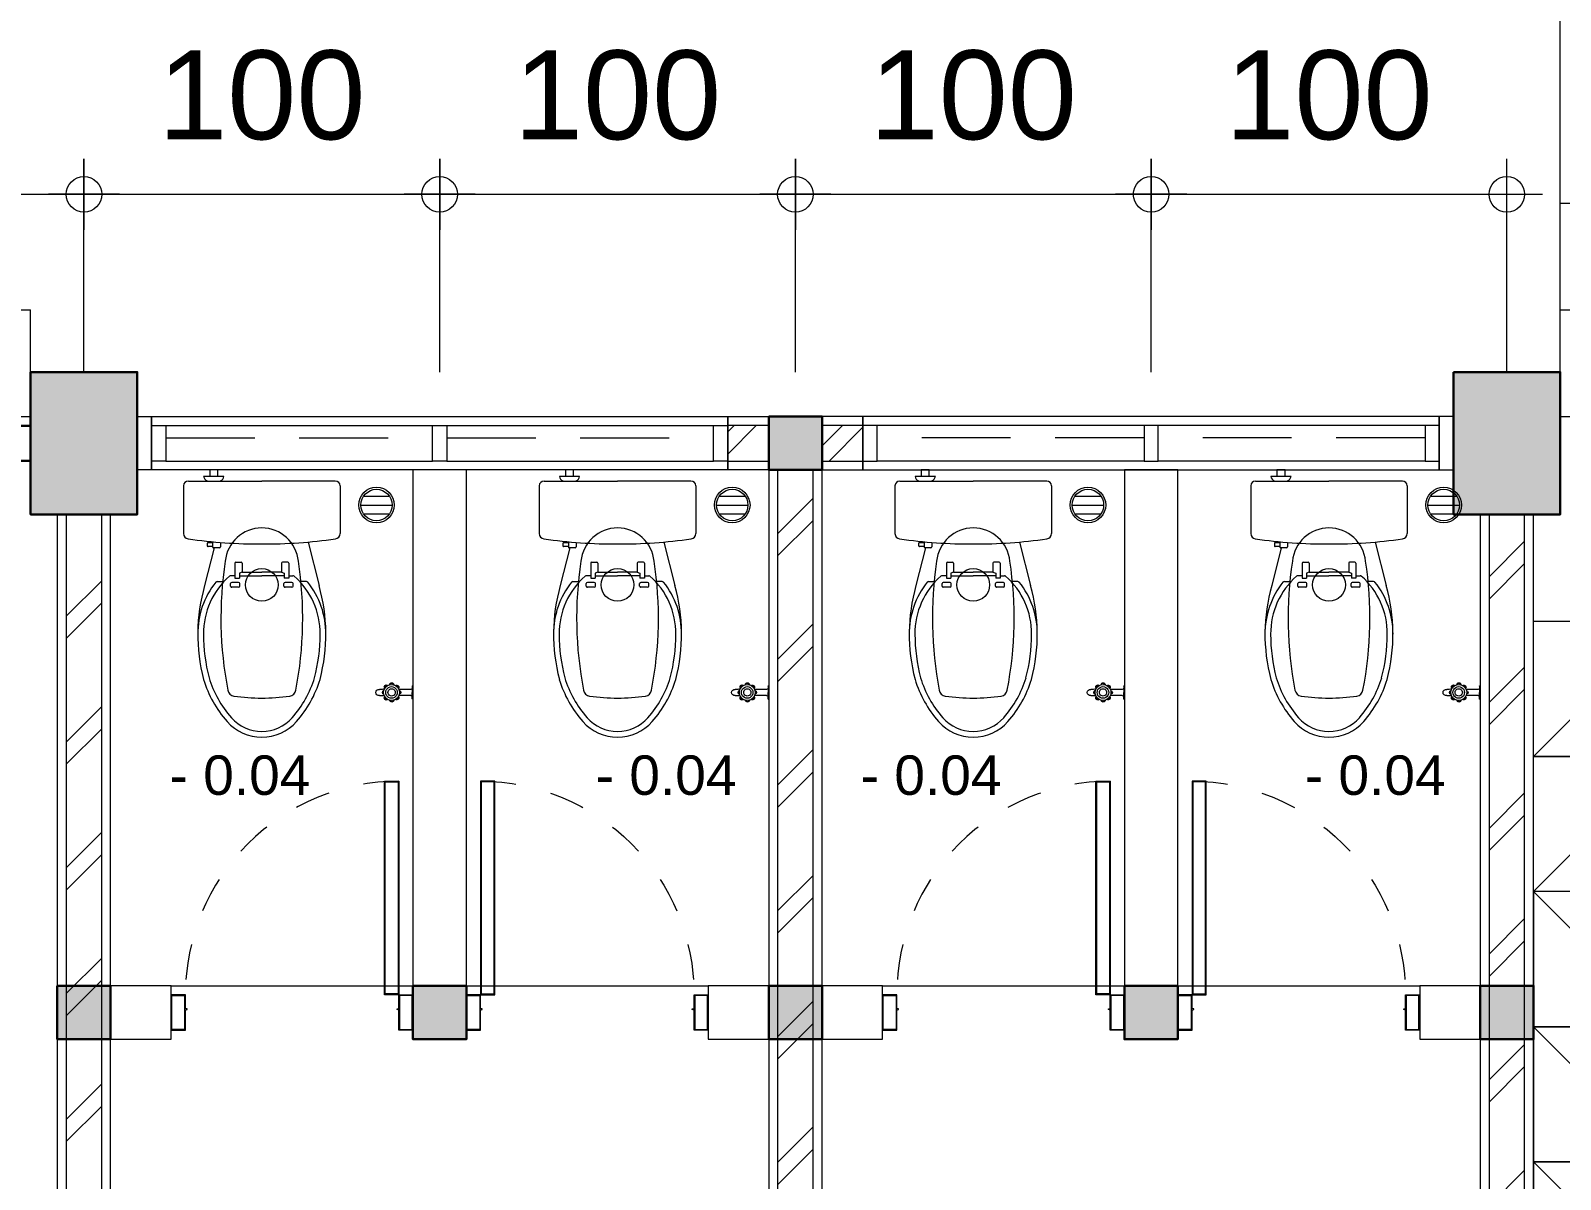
# Model space of a CAD drawing. Header units: millimetres. Extents: x -11 to 1625, y -267 to 180.
# Drawn here: x 1351.789 to 1356.09, y 138.838 to 142.067 of the extents above; entities that cross this region are included whole.
import ezdxf
from ezdxf.enums import TextEntityAlignment as Align

# ---------------------------------------------------------------- set-up
doc = ezdxf.new("R2010")
doc.units = ezdxf.units.MM
doc.linetypes.add('HIDDEN', pattern=[0.375, 0.25, -0.125])
for name, color, linetype, lineweight in [('ars', 11, 'Continuous', 5), ('dinding', 5, 'Continuous', 15), ('FURNITURE', 163, 'Continuous', 5), ('KOLOM', 1, 'Continuous', 30), ('kus', 63, 'Continuous', 15), ('lan', 7, 'Continuous', 15), ('not', 7, 'Continuous', 20), ('SANITAIR', 4, 'Continuous', 5), ('sol kol', 8, 'Continuous', 0), ('u', 6, 'Continuous', 20)]:
    doc.layers.add(name, color=color, linetype=linetype, lineweight=lineweight)
doc.styles.get("Standard").update_dxf_attribs({"font": 'ARIALUNI.TTF'})
doc.dimstyles.new('SK100', dxfattribs={"dimtxt": 0.25, "dimasz": 0.1, "dimexe": 0.1, "dimexo": 0, "dimgap": 0.15, "dimtad": 1, "dimdec": 0, "dimlfac": 100, "dimzin": 12, "dimdsep": 46, "dimtxsty": 'Standard', "dimblk": 'BULAT', "dimcen": 0.1, "dimclrd": 256, "dimclre": 256, "dimclrt": 256, "dimadec": 0, "dimazin": 3, "dimtfac": 1, "dimtdec": 0, "dimtofl": 0, "dimtmove": 0, "dimatfit": 3, "dimldrblk": 'BULAT', "dimfxl": 0, "dimtolj": 1, "dimtzin": 0, "dimlwd": -1, "dimlwe": -1, "dimarcsym": 0})
pattern_1 = [(45, (1349.4393, 126.65682), (-0.1767767, 0.1767767), []), (45, (1349.5018, 126.65682), (-0.1767767, 0.1767767), [])]

# ---------------------------------------------------------------- blocks, each defined once
blk = doc.blocks.new('BULAT')
for p, q in [((0, -1), (0, 1)), ((-1, 0), (1, 0))]:
    blk.add_line(p, q)
blk.add_circle((0, 0), 0.5)
blk = doc.blocks.new('*D1454')
at = {"layer": 'Defpoints', "color": 0, "ltscale": 0.15}
for p in [(1351.9393, 141.6068), (1349.9393, 141.1068), (1351.9393, 141.1068)]:
    blk.add_point(p, dxfattribs=at)
at = {"layer": 'u', "ltscale": 0.15}
for p, q in [((1349.9393, 141.1068), (1349.9393, 141.7068)), ((1351.9393, 141.1068), (1351.9393, 141.7068)), ((1350.0393, 141.6068), (1351.8393, 141.6068))]:
    blk.add_line(p, q, dxfattribs=at)
at = {"layer": 'u', "ltscale": 0.15, "xscale": 0.1, "yscale": 0.1, "zscale": 0.1, "rotation": 180}
blk.add_blockref('BULAT', (1349.9393, 141.6068), dxfattribs=at)
at = {"layer": 'u', "ltscale": 0.15, "xscale": 0.1, "yscale": 0.1, "zscale": 0.1}
blk.add_blockref('BULAT', (1351.9393, 141.6068), dxfattribs=at)
at = {"layer": 'u', "ltscale": 0.15, "insert": (1350.9393, 141.8845), "char_height": 0.25, "attachment_point": 5}
blk.add_mtext('\\A1;200', dxfattribs=at)
blk = doc.blocks.new('P 70')
at = {"linetype": 'HIDDEN', "ltscale": 0.3}
blk.add_lwpolyline([(-0.74, 0.1, -0.414214), (-0.04, 0.8, -1.303225)], format="xyb", dxfattribs=at)
for points in [[(-0.04, 0.8), (-0.08, 0.8), (-0.08, 0.68), (-0.04, 0.68)], [(-0.04, 0.68), (-0.08, 0.68), (-0.08, 0.22), (-0.04, 0.22)], [(-0.04, 0.1), (-0.08, 0.1), (-0.08, 0.22), (-0.04, 0.22)], [(-0.7351, 0.06), (-0.74, 0.06), (-0.74, 0.0615), (-0.74, 0.1), (-0.78, 0.1), (-0.78, 0), (-0.74, 0), (-0.74, 0.0565), (-0.7351, 0.0583)], [(-0.742, 0.002), (-0.778, 0.002), (-0.778, 0.098), (-0.742, 0.098)], [(-0.0449, 0.06), (-0.04, 0.06), (-0.04, 0.0615), (-0.04, 0.1), (0, 0.1), (0, 0), (-0.04, 0), (-0.04, 0.0565), (-0.0449, 0.0583)], [(-0.038, 0.002), (-0.002, 0.002), (-0.002, 0.098), (-0.038, 0.098)]]:
    blk.add_lwpolyline(points, close=True)
blk = doc.blocks.new('KP')
at = {"layer": 'KOLOM'}
blk.add_lwpolyline([(0.075, -0.075), (-0.075, -0.075), (-0.075, 0.075), (0.075, 0.075), (0.075, -0.075)], dxfattribs=at)
blk = doc.blocks.new('P 60')
at = {"linetype": 'HIDDEN', "ltscale": 0.3}
blk.add_lwpolyline([(-0.64, 0.1, -0.414214), (-0.04, 0.7, -1.303225)], format="xyb", dxfattribs=at)
for points in [[(-0.04, 0.7), (-0.04, 0.1), (-0.08, 0.1), (-0.08, 0.7)], [(-0.042, 0.698), (-0.042, 0.102), (-0.078, 0.102), (-0.078, 0.698)], [(-0.6351, 0.06), (-0.64, 0.06), (-0.64, 0.0615), (-0.64, 0.1), (-0.68, 0.1), (-0.68, 0), (-0.64, 0), (-0.64, 0.0565), (-0.6351, 0.0583)], [(-0.642, 0.002), (-0.678, 0.002), (-0.678, 0.098), (-0.642, 0.098)], [(-0.0449, 0.06), (-0.04, 0.06), (-0.04, 0.0615), (-0.04, 0.1), (0, 0.1), (0, 0), (-0.04, 0), (-0.04, 0.0565), (-0.0449, 0.0583)], [(-0.038, 0.002), (-0.002, 0.002), (-0.002, 0.098), (-0.038, 0.098)]]:
    blk.add_lwpolyline(points, close=True)
blk = doc.blocks.new('KRAN ATAS')
for p, q in [((-0.0185, 0.0015), (-0.0185, 0)), ((-0.0185, 0), (0, 0)), ((-0.018, 0.002), (0, 0.002)), ((-0.0085, 0.006), (-0.0085, 0.0396)), ((0.018, 0.002), (0, 0.002)), ((0.0185, 0), (0, 0)), ((0.0085, 0.006), (0.0085, 0.0396)), ((0.0185, 0.0015), (0.0185, 0))]:
    blk.add_line(p, q)
for centre, radius, start, end in [((-0.0413, 0.0899), 0.0331, 343.1048, 7.2203), ((0, 0.0958), 0.00865, 90, 191.4881), ((0, 0.0958), 0.00865, 348.5119, 90), ((0.0413, 0.0899), 0.0331, 172.7797, 196.8952), ((-0.0215, 0.0597), 0.0057, 92.509, 270.0343), ((-0.0203, 0.0597), 0.0057, 105.45, 257.2407), ((-0.0001, 0.0602), 0.0223, 89.786, 270.2141), ((-0.0155, 0.075), 0.0057, 47.464, 224.6597), ((-0.0148, 0.0454), 0.0057, 142.579, 307.6346), ((-0.0147, 0.0741), 0.0057, 60.3207, 212.5415), ((-0.014, 0.0462), 0.0057, 154.4974, 295.7282), ((-0.0001, 0.0604), 0.0162, 89.7094, 270.2949), ((-0.0001, 0.0602), 0.0102, 89.532, 270.4679), ((-0.0001, 0.0803), 0.0057, 89.095, 165.324), ((-0.0001, 0.0792), 0.0057, 89.095, 152.5938), ((0.0001, 0.0803), 0.0057, 14.676, 90.905), ((0.0001, 0.0792), 0.0057, 27.4062, 90.905), ((0.0001, 0.0602), 0.0223, 269.7859, 90.214), ((0.0001, 0.0604), 0.0162, 269.7051, 90.2906), ((0.0001, 0.0602), 0.0102, 269.5321, 90.468), ((0.0148, 0.0454), 0.0057, 232.3654, 37.421), ((0.014, 0.0462), 0.0057, 244.2718, 25.5026), ((0.0155, 0.075), 0.0057, 315.3403, 132.536), ((0.0147, 0.0741), 0.0057, 327.4585, 119.6793), ((0.0215, 0.0597), 0.0057, 269.9657, 87.491), ((0.0203, 0.0597), 0.0057, 282.7593, 74.55), ((-0.018, 0.0015), 0.0005, 90, 180), ((-0.0125, 0.006), 0.004, 270, 0), ((0.0004, 0.0397), 0.0057, 191.86, 266.0615), ((0.0004, 0.0409), 0.0057, 205.9652, 266.0615), ((-0.0004, 0.0397), 0.0057, 273.9385, 348.14), ((-0.0004, 0.0409), 0.0057, 273.9385, 334.0348), ((0.0125, 0.006), 0.004, 180, 270), ((0.018, 0.0015), 0.0005, 0, 90)]:
    blk.add_arc(centre, radius, start, end)
blk = doc.blocks.new('CLOSET ATAS')
for p, q in [((0.0135, 0.22), (0.1478, 0.22)), ((0, 0.2065), (0, 0)), ((0.1715, 0.1302), (0.294, 0.161)), ((0.2661, 0.0755), (0.2661, 0.0876)), ((0.2825, 0.1254), (0.2825, 0.1065)), ((0.2956, 0.0878), (0.2884, 0.0878)), ((0.2282, 0.0728), (0.2282, 0.0581)), ((0.2309, 0.0755), (0.2726, 0.0755)), ((0.2309, 0.0554), (0.2565, 0.0554)), ((0.2565, 0.0554), (0.2593, 0.0631)), ((0.2565, 0.0554), (0.2565, 0)), ((0.2593, 0.0631), (0.2726, 0.0631)), ((0.2662, 0.0631), (0.2662, 0)), ((0.2726, 0.0755), (0.2726, 0.0631)), ((0.2854, 0.0847), (0.2854, 0.0653)), ((0.2956, 0.0622), (0.2884, 0.0622)), ((0.2986, 0.0847), (0.2986, 0.0653)), ((0, -0.2065), (0, 0)), ((0.2565, -0.0554), (0.2565, 0)), ((0.2662, -0.0631), (0.2662, 0)), ((0.2282, -0.0728), (0.2282, -0.0581)), ((0.2309, -0.0554), (0.2565, -0.0554)), ((0.2309, -0.0755), (0.2726, -0.0755)), ((0.2565, -0.0554), (0.2593, -0.0631)), ((0.2593, -0.0631), (0.2726, -0.0631)), ((0.2661, -0.0755), (0.2661, -0.0876)), ((0.2726, -0.0755), (0.2726, -0.0631)), ((0.2854, -0.0653), (0.2854, -0.0847)), ((0.2956, -0.0622), (0.2884, -0.0622)), ((0.2986, -0.0653), (0.2986, -0.0847)), ((-0.013, -0.1235), (-0.0311, -0.1235)), ((-0.0311, -0.1235), (-0.0311, -0.1465)), ((-0.013, -0.1065), (-0.013, -0.1635)), ((0.1726, -0.1163), (0.185, -0.1163)), ((0.1877, -0.1191), (0.1877, -0.1355)), ((0.2825, -0.1254), (0.2825, -0.1065)), ((0.2956, -0.0878), (0.2884, -0.0878)), ((-0.0311, -0.1465), (-0.013, -0.1465)), ((0.1707, -0.1382), (0.185, -0.1382)), ((0.1727, -0.1509), (0.1727, -0.1382)), ((0.1754, -0.1536), (0.1816, -0.1536)), ((0.1843, -0.1382), (0.1843, -0.1509)), ((0.1877, -0.1343), (0.294, -0.161)), ((0.0135, -0.22), (0.1478, -0.22))]:
    blk.add_line(p, q)
blk.add_circle((0.292, 0), 0.046)
for centre, radius, start, end in [((0.0135, 0.2065), 0.0135, 90, 180), ((0.1478, 0.205), 0.015, 8.087, 90), ((-1.2701, 0.0035), 1.4471, 359.8599, 8.087), ((0.4286, -0.0506), 0.2306, 89.4826, 128.7411), ((0.4306, -0.32), 0.5, 75.2789, 105.8515), ((0.4286, -0.0506), 0.2146, 89.4826, 138.7405), ((0.2875, 0.1254), 0.005, 128.7411, 180), ((0.4306, -0.32), 0.484, 75.2789, 90), ((0.4654, -0.1406), 0.3019, 48.5371, 73.1314), ((0.4654, -0.1406), 0.3179, 48.5371, 73.1314), ((0.2354, 0), 0.1034, 95.4936, 264.5064), ((0.3852, -0.9507), 1.0657, 79.0461, 98.6197), ((0.2711, 0.0876), 0.005, 138.7405, 180), ((0.2884, 0.0847), 0.00307, 90, 180), ((0.2956, 0.0847), 0.00307, 0, 90), ((0.5848, 0.0758), 0.02, 7.8459, 81.6038), ((0.59, 0), 0.13, 0, 48.6581), ((0.2309, 0.0728), 0.00271, 90, 180), ((0.2309, 0.0581), 0.00271, 180, 270), ((0.2884, 0.0653), 0.00307, 180, 270), ((0.2956, 0.0653), 0.00307, 270, 0), ((0.035, 0), 0.575, 352.1541, 7.8459), ((0.59, 0), 0.114, 0, 48.6581), ((-1.2701, -0.0035), 1.4471, 351.913, 0.1401), ((0.59, 0), 0.114, 311.3419, 0), ((0.59, 0), 0.13, 311.3419, 0), ((0.2309, -0.0581), 0.00271, 90, 180), ((0.2309, -0.0728), 0.00271, 180, 270), ((0.2884, -0.0653), 0.00307, 90, 180), ((0.2884, -0.0847), 0.00307, 180, 270), ((0.2956, -0.0653), 0.00307, 0, 90), ((0.2956, -0.0847), 0.00307, 270, 0), ((0.4654, 0.1406), 0.3019, 286.8686, 311.4629), ((0.5848, -0.0758), 0.02, 278.3962, 352.1541), ((-0.0162, -0.1234), 0.0171, 24.4122, 79.3868), ((0.185, -0.1191), 0.00271, 0, 90), ((0.3853, 0.9483), 1.0633, 261.358, 280.9763), ((0.2711, -0.0876), 0.005, 180, 221.2595), ((0.4286, 0.0506), 0.2146, 221.2595, 270.5174), ((0.2875, -0.1254), 0.005, 180, 231.2589), ((0.4654, 0.1406), 0.3179, 286.8686, 311.4629), ((-0.0162, -0.1467), 0.0171, 280.6132, 335.5878), ((0.1754, -0.1509), 0.00271, 180, 270), ((0.1816, -0.1509), 0.00271, 270, 0), ((0.185, -0.1355), 0.00271, 270, 0), ((0.4286, 0.0506), 0.2306, 231.2589, 270.5174), ((0.4306, 0.32), 0.5, 254.1485, 284.7211), ((0.4306, 0.32), 0.484, 270, 284.7211), ((0.0135, -0.2065), 0.0135, 180, 270), ((0.1478, -0.205), 0.015, 270, 351.913)]:
    blk.add_arc(centre, radius, start, end)
blk = doc.blocks.new('*X6')
at = {"color": 0}
for p, q in [((18.491, 19.1926), (18.5795, 19.1926)), ((18.4987, 19.2176), (18.5717, 19.2176)), ((18.4987, 19.1676), (18.5717, 19.1676))]:
    blk.add_line(p, q, dxfattribs=at)
blk = doc.blocks.new('SFLOOR')
for radius in [0.05, 0.0442]:
    blk.add_circle((0, 0), radius)
blk.add_blockref('*X6', (-18.5352, -19.1926))
blk = doc.blocks.new('K1')
at = {"layer": 'KOLOM'}
blk.add_lwpolyline([(0.2, 0.15), (-0.2, 0.15), (-0.2, -0.15), (0.2, -0.15), (0.2, 0.15)], dxfattribs=at)
blk = doc.blocks.new('*D1343')
at = {"layer": 'Defpoints', "color": 0, "ltscale": 0.15}
for p in [(1355.9393, 141.6068), (1354.9393, 141.1068), (1355.9393, 141.1068)]:
    blk.add_point(p, dxfattribs=at)
at = {"layer": 'u', "ltscale": 0.15}
for p, q in [((1354.9393, 141.1068), (1354.9393, 141.7068)), ((1355.9393, 141.1068), (1355.9393, 141.7068)), ((1355.0393, 141.6068), (1355.8393, 141.6068))]:
    blk.add_line(p, q, dxfattribs=at)
at = {"layer": 'u', "ltscale": 0.15, "xscale": 0.1, "yscale": 0.1, "zscale": 0.1, "rotation": 180}
blk.add_blockref('BULAT', (1354.9393, 141.6068), dxfattribs=at)
at = {"layer": 'u', "ltscale": 0.15, "xscale": 0.1, "yscale": 0.1, "zscale": 0.1}
blk.add_blockref('BULAT', (1355.9393, 141.6068), dxfattribs=at)
at = {"layer": 'u', "ltscale": 0.15, "insert": (1355.4393, 141.8845), "char_height": 0.25, "attachment_point": 5}
blk.add_mtext('\\A1;100', dxfattribs=at)
blk = doc.blocks.new('*D1344')
at = {"layer": 'Defpoints', "color": 0, "ltscale": 0.15}
for p in [(1354.9393, 141.6068), (1353.9393, 141.1068), (1354.9393, 141.1068)]:
    blk.add_point(p, dxfattribs=at)
at = {"layer": 'u', "ltscale": 0.15}
for p, q in [((1353.9393, 141.1068), (1353.9393, 141.7068)), ((1354.9393, 141.1068), (1354.9393, 141.7068)), ((1354.0393, 141.6068), (1354.8393, 141.6068))]:
    blk.add_line(p, q, dxfattribs=at)
at = {"layer": 'u', "ltscale": 0.15, "xscale": 0.1, "yscale": 0.1, "zscale": 0.1, "rotation": 180}
blk.add_blockref('BULAT', (1353.9393, 141.6068), dxfattribs=at)
at = {"layer": 'u', "ltscale": 0.15, "xscale": 0.1, "yscale": 0.1, "zscale": 0.1}
blk.add_blockref('BULAT', (1354.9393, 141.6068), dxfattribs=at)
at = {"layer": 'u', "ltscale": 0.15, "insert": (1354.4393, 141.8845), "char_height": 0.25, "attachment_point": 5}
blk.add_mtext('\\A1;100', dxfattribs=at)
blk = doc.blocks.new('*D1345')
at = {"layer": 'Defpoints', "color": 0, "ltscale": 0.15}
for p in [(1353.9393, 141.6068), (1352.9393, 141.1068), (1353.9393, 141.1068)]:
    blk.add_point(p, dxfattribs=at)
at = {"layer": 'u', "ltscale": 0.15}
for p, q in [((1352.9393, 141.1068), (1352.9393, 141.7068)), ((1353.9393, 141.1068), (1353.9393, 141.7068)), ((1353.0393, 141.6068), (1353.8393, 141.6068))]:
    blk.add_line(p, q, dxfattribs=at)
at = {"layer": 'u', "ltscale": 0.15, "xscale": 0.1, "yscale": 0.1, "zscale": 0.1, "rotation": 180}
blk.add_blockref('BULAT', (1352.9393, 141.6068), dxfattribs=at)
at = {"layer": 'u', "ltscale": 0.15, "xscale": 0.1, "yscale": 0.1, "zscale": 0.1}
blk.add_blockref('BULAT', (1353.9393, 141.6068), dxfattribs=at)
at = {"layer": 'u', "ltscale": 0.15, "insert": (1353.4393, 141.8845), "char_height": 0.25, "attachment_point": 5}
blk.add_mtext('\\A1;100', dxfattribs=at)
blk = doc.blocks.new('*D1346')
at = {"layer": 'Defpoints', "color": 0, "ltscale": 0.15}
for p in [(1352.9393, 141.6068), (1351.9393, 141.1068), (1352.9393, 141.1068)]:
    blk.add_point(p, dxfattribs=at)
at = {"layer": 'u', "ltscale": 0.15}
for p, q in [((1351.9393, 141.1068), (1351.9393, 141.7068)), ((1352.9393, 141.1068), (1352.9393, 141.7068)), ((1352.0393, 141.6068), (1352.8393, 141.6068))]:
    blk.add_line(p, q, dxfattribs=at)
at = {"layer": 'u', "ltscale": 0.15, "xscale": 0.1, "yscale": 0.1, "zscale": 0.1, "rotation": 180}
blk.add_blockref('BULAT', (1351.9393, 141.6068), dxfattribs=at)
at = {"layer": 'u', "ltscale": 0.15, "xscale": 0.1, "yscale": 0.1, "zscale": 0.1}
blk.add_blockref('BULAT', (1352.9393, 141.6068), dxfattribs=at)
at = {"layer": 'u', "ltscale": 0.15, "insert": (1352.4393, 141.8845), "char_height": 0.25, "attachment_point": 5}
blk.add_mtext('\\A1;100', dxfattribs=at)
blk = doc.blocks.new('PPSU LOK')
for points in [[(-1.045, 3.545), (-1.425, 3.545), (-1.425, 3.925), (-1.045, 3.925), (-1.045, 3.545), (-1.425, 3.545), (-1.045, 3.925)], [(1.425, 3.545), (1.045, 3.545), (1.045, 3.925), (1.425, 3.925), (1.425, 3.545), (1.045, 3.545), (1.425, 3.925)], [(-1.045, 3.165), (-1.425, 3.165), (-1.425, 3.545), (-1.045, 3.545), (-1.045, 3.165), (-1.425, 3.165), (-1.045, 3.545)], [(-0.38, 3.165), (0, 3.165), (0, 3.545), (-0.38, 3.545), (-0.38, 3.165), (0, 3.165), (-0.38, 3.545)], [(0.38, 3.165), (0, 3.165), (0, 3.545), (0.38, 3.545), (0.38, 3.165), (0, 3.165), (0.38, 3.545)], [(1.425, 3.165), (1.045, 3.165), (1.045, 3.545), (1.425, 3.545), (1.425, 3.165), (1.045, 3.165), (1.425, 3.545)], [(-1.425, 2.785), (-1.045, 2.785), (-1.045, 3.165), (-1.425, 3.165), (-1.425, 2.785), (-1.045, 2.785), (-1.425, 3.165)], [(-0.38, 2.785), (0, 2.785), (0, 3.165), (-0.38, 3.165), (-0.38, 2.785), (0, 2.785), (-0.38, 3.165)], [(0.38, 2.785), (0, 2.785), (0, 3.165), (0.38, 3.165), (0.38, 2.785), (0, 2.785), (0.38, 3.165)], [(1.425, 2.785), (1.045, 2.785), (1.045, 3.165), (1.425, 3.165), (1.425, 2.785), (1.045, 2.785), (1.425, 3.165)], [(-1.425, 2.405), (-1.045, 2.405), (-1.045, 2.785), (-1.425, 2.785), (-1.425, 2.405), (-1.045, 2.405), (-1.425, 2.785)], [(-0.38, 2.405), (0, 2.405), (0, 2.785), (-0.38, 2.785), (-0.38, 2.405), (0, 2.405), (-0.38, 2.785)], [(0.38, 2.405), (0, 2.405), (0, 2.785), (0.38, 2.785), (0.38, 2.405), (0, 2.405), (0.38, 2.785)], [(1.425, 2.405), (1.045, 2.405), (1.045, 2.785), (1.425, 2.785), (1.425, 2.405), (1.045, 2.405), (1.425, 2.785)], [(-1.425, 2.025), (-1.045, 2.025), (-1.045, 2.405), (-1.425, 2.405), (-1.425, 2.025), (-1.045, 2.025), (-1.425, 2.405)], [(-0.38, 2.025), (0, 2.025), (0, 2.405), (-0.38, 2.405), (-0.38, 2.025), (0, 2.025), (-0.38, 2.405)], [(0.38, 2.025), (0, 2.025), (0, 2.405), (0.38, 2.405), (0.38, 2.025), (0, 2.025), (0.38, 2.405)], [(1.425, 2.025), (1.045, 2.025), (1.045, 2.405), (1.425, 2.405), (1.425, 2.025), (1.045, 2.025), (1.425, 2.405)], [(-1.425, 1.645), (-1.045, 1.645), (-1.045, 2.025), (-1.425, 2.025), (-1.425, 1.645), (-1.045, 1.645), (-1.425, 2.025)], [(-0.38, 1.645), (0, 1.645), (0, 2.025), (-0.38, 2.025), (-0.38, 1.645), (0, 1.645), (-0.38, 2.025)], [(0.38, 1.645), (0, 1.645), (0, 2.025), (0.38, 2.025), (0.38, 1.645), (0, 1.645), (0.38, 2.025)], [(1.425, 1.645), (1.045, 1.645), (1.045, 2.025), (1.425, 2.025), (1.425, 1.645), (1.045, 1.645), (1.425, 2.025)], [(-1.425, 1.265), (-1.045, 1.265), (-1.045, 1.645), (-1.425, 1.645), (-1.425, 1.265), (-1.045, 1.265), (-1.425, 1.645)], [(-0.38, 1.265), (0, 1.265), (0, 1.645), (-0.38, 1.645), (-0.38, 1.265), (0, 1.265), (-0.38, 1.645)], [(0.38, 1.265), (0, 1.265), (0, 1.645), (0.38, 1.645), (0.38, 1.265), (0, 1.265), (0.38, 1.645)], [(1.425, 1.265), (1.045, 1.265), (1.045, 1.645), (1.425, 1.645), (1.425, 1.265), (1.045, 1.265), (1.425, 1.645)], [(-1.425, 0.885), (-1.045, 0.885), (-1.045, 1.265), (-1.425, 1.265), (-1.425, 0.885), (-1.045, 0.885), (-1.425, 1.265)], [(-0.38, 0.885), (0, 0.885), (0, 1.265), (-0.38, 1.265), (-0.38, 0.885), (0, 0.885), (-0.38, 1.265)], [(0.38, 0.885), (0, 0.885), (0, 1.265), (0.38, 1.265), (0.38, 0.885), (0, 0.885), (0.38, 1.265)], [(1.425, 0.885), (1.045, 0.885), (1.045, 1.265), (1.425, 1.265), (1.425, 0.885), (1.045, 0.885), (1.425, 1.265)], [(-1.425, 0.505), (-1.045, 0.505), (-1.045, 0.885), (-1.425, 0.885), (-1.425, 0.505), (-1.045, 0.505), (-1.425, 0.885)], [(1.425, 0.505), (1.045, 0.505), (1.045, 0.885), (1.425, 0.885), (1.425, 0.505), (1.045, 0.505), (1.425, 0.885)], [(-1.425, 0.125), (-1.045, 0.125), (-1.045, 0.505), (-1.425, 0.505), (-1.425, 0.125), (-1.045, 0.125), (-1.425, 0.505)], [(1.425, 0.125), (1.045, 0.125), (1.045, 0.505), (1.425, 0.505), (1.425, 0.125), (1.045, 0.125), (1.425, 0.505)], [(-0.76, 0), (-0.76, 0.38), (-0.38, 0.38), (-0.38, 0), (-0.76, 0), (-0.76, 0.38), (-0.38, 0)], [(-0.38, 0), (-0.38, 0.38), (0, 0.38), (0, 0), (-0.38, 0), (-0.38, 0.38), (0, 0)], [(0, 0), (0, 0.38), (0.38, 0.38), (0.38, 0), (0, 0), (0, 0.38), (0.38, 0)], [(0.38, 0), (0.38, 0.38), (0.76, 0.38), (0.76, 0), (0.38, 0), (0.38, 0.38), (0.76, 0)]]:
    blk.add_lwpolyline(points)
blk = doc.blocks.new('NOTASI RUANG')
at = {"layer": 'not'}
for height, p in [(0.2598, (-0.0112, 0.2998)), (0.1752, (-0.0087, -0.0173))]:
    blk.add_attdef('RUANG', text='', height=height, dxfattribs=at).set_placement(p, align=Align.MIDDLE_CENTER)

msp = doc.modelspace()

# ---------------------------------------------------------------- hatches: boundary and pattern name
at = {"layer": 'ars'}
h = msp.add_hatch(dxfattribs=at)
h.set_pattern_fill('TEMBOK', color=256, scale=0.25)
h.set_pattern_definition([(45, (1353.1593, 131.15682), (-0.176777, 0.176777), []), (45, (1353.2218, 131.15682), (-0.176777, 0.176777), [])])
h.paths.add_polyline_path([(1353.8643084, 140.9568196), (1353.7493084, 140.9568196), (1353.7493084, 140.8568196), (1353.8643084, 140.8568196)])
h = msp.add_hatch(dxfattribs=at)
h.set_pattern_fill('TEMBOK', color=256, scale=0.25)
h.set_pattern_definition([(45, (1353.4643, 131.15682), (-0.176777, 0.176777), []), (45, (1353.5268, 131.15682), (-0.176777, 0.176777), [])])
h.paths.add_polyline_path([(1354.1293084, 140.9568196), (1354.0143084, 140.9568196), (1354.0143084, 140.8568196), (1354.1293084, 140.8568196)])
h = msp.add_hatch(dxfattribs=at)
h.set_pattern_fill('TEMBOK', color=256, scale=0.25)
h.set_pattern_definition(pattern_1)
h.paths.add_polyline_path([(1353.8893084, 140.8318196), (1353.8893084, 137.0818196), (1353.9893084, 137.0818196), (1353.9893084, 140.8318196)])
h = msp.add_hatch(dxfattribs=at)
h.set_pattern_fill('TEMBOK', color=256, scale=0.25)
h.set_pattern_definition(pattern_1)
h.paths.add_polyline_path([(1351.9893084, 138.1818196), (1351.9893084, 140.7068196), (1351.8893084, 140.7068196), (1351.8893084, 138.1818196)])
h = msp.add_hatch(dxfattribs=at)
h.set_pattern_fill('TEMBOK', color=256, scale=0.25)
h.set_pattern_definition(pattern_1)
h.paths.add_polyline_path([(1355.9893084, 136.6068196), (1355.9893084, 140.7068196), (1355.8893084, 140.7068196), (1355.8893084, 136.6068196)])
at = {"layer": 'sol kol'}
for points in [[(1351.7893084, 141.1068196), (1351.7893084, 140.7068196), (1352.0893084, 140.7068196), (1352.0893084, 141.1068196)], [(1355.7893084, 141.1068196), (1355.7893084, 140.7068196), (1356.0893084, 140.7068196), (1356.0893084, 141.1068196)], [(1353.8643084, 140.9818196), (1354.0143084, 140.9818196), (1354.0143084, 140.8318196), (1353.8643084, 140.8318196)], [(1351.8643084, 139.3818196), (1352.0143084, 139.3818196), (1352.0143084, 139.2318196), (1351.8643084, 139.2318196)], [(1352.8643084, 139.3818196), (1353.0143084, 139.3818196), (1353.0143084, 139.2318196), (1352.8643084, 139.2318196)], [(1353.8643084, 139.3818196), (1354.0143084, 139.3818196), (1354.0143084, 139.2318196), (1353.8643084, 139.2318196)], [(1354.8643084, 139.3818196), (1355.0143084, 139.3818196), (1355.0143084, 139.2318196), (1354.8643084, 139.2318196)], [(1355.8643084, 139.3818196), (1356.0143084, 139.3818196), (1356.0143084, 139.2318196), (1355.8643084, 139.2318196)]]:
    msp.add_hatch(color=256, dxfattribs=at).paths.add_polyline_path(points)

# ---------------------------------------------------------------- linework, layer by layer
at = {"layer": 'ars'}
for points in [[(1353.8643084, 140.9568196), (1353.7493084, 140.9568196), (1353.7493084, 140.8568196), (1353.8643084, 140.8568196)], [(1354.1293084, 140.9568196), (1354.0143084, 140.9568196), (1354.0143084, 140.8568196), (1354.1293084, 140.8568196)], [(1353.8893084, 140.8318196), (1353.8893084, 137.0818196), (1353.9893084, 137.0818196), (1353.9893084, 140.8318196)], [(1351.9893084, 138.1818196), (1351.9893084, 140.7068196), (1351.8893084, 140.7068196), (1351.8893084, 138.1818196)], [(1355.9893084, 136.6068196), (1355.9893084, 140.7068196), (1355.8893084, 140.7068196), (1355.8893084, 136.6068196)]]:
    msp.add_lwpolyline(points, close=True, dxfattribs=at)
at = {"layer": 'dinding'}
for points in [[(1352.0893084, 140.9818196), (1352.1293084, 140.9818196), (1352.1293084, 140.8318196), (1352.0893084, 140.8318196)], [(1353.7493084, 140.9818196), (1353.8643084, 140.9818196), (1353.8643084, 140.8318196), (1353.7493084, 140.8318196)], [(1354.1293084, 140.9818196), (1354.0143084, 140.9818196), (1354.0143084, 140.8318196), (1354.1293084, 140.8318196)], [(1355.7893084, 140.9818196), (1355.7493084, 140.9818196), (1355.7493084, 140.8318196), (1355.7893084, 140.8318196)], [(1352.8643084, 140.8318196), (1352.8643084, 139.3818196), (1353.0143084, 139.3818196), (1353.0143084, 140.8318196)], [(1353.8643084, 140.8318196), (1353.8643084, 137.0818196), (1354.0143084, 137.0818196), (1354.0143084, 140.8318196)], [(1354.8643084, 140.8318196), (1354.8643084, 139.3818196), (1355.0143084, 139.3818196), (1355.0143084, 140.8318196)], [(1352.0143084, 138.1818196), (1352.0143084, 140.7068196), (1351.8643084, 140.7068196), (1351.8643084, 138.1818196)], [(1356.0143084, 136.6068196), (1356.0143084, 140.7068196), (1355.8643084, 140.7068196), (1355.8643084, 136.6068196)], [(1352.1843084, 139.3818196), (1352.0143084, 139.3818196), (1352.0143084, 139.2318196), (1352.1843084, 139.2318196)], [(1353.8643084, 139.3818196), (1353.6943084, 139.3818196), (1353.6943084, 139.2318196), (1353.8643084, 139.2318196)], [(1354.1843084, 139.3818196), (1354.0143084, 139.3818196), (1354.0143084, 139.2318196), (1354.1843084, 139.2318196)], [(1355.8643084, 139.3818196), (1355.6943084, 139.3818196), (1355.6943084, 139.2318196), (1355.8643084, 139.2318196)]]:
    msp.add_lwpolyline(points, close=True, dxfattribs=at)
at = {"layer": 'kus'}
for p, q in [((1352.1693084, 140.9568196), (1352.9193084, 140.9568196)), ((1352.9593084, 140.9568196), (1353.7093084, 140.9568196)), ((1354.9193084, 140.9568196), (1354.1693084, 140.9568196)), ((1355.7093084, 140.9568196), (1354.9593084, 140.9568196)), ((1352.1693084, 140.8568196), (1352.9193084, 140.8568196)), ((1352.9593084, 140.8568196), (1353.7093084, 140.8568196)), ((1354.9193084, 140.8568196), (1354.1693084, 140.8568196)), ((1355.7093084, 140.8568196), (1354.9593084, 140.8568196))]:
    msp.add_line(p, q, dxfattribs=at)
at = {"layer": 'kus', "linetype": 'HIDDEN'}
for p, q in [((1352.1693084, 140.9218196), (1352.9193084, 140.9218196)), ((1352.9593084, 140.9218196), (1353.7093084, 140.9218196)), ((1354.9193084, 140.9218196), (1354.1693084, 140.9218196)), ((1355.7093084, 140.9218196), (1354.9593084, 140.9218196))]:
    msp.add_line(p, q, dxfattribs=at)
at = {"layer": 'kus'}
for points in [[(1352.1293084, 140.9568196), (1352.1693084, 140.9568196), (1352.1693084, 140.8568196), (1352.1293084, 140.8568196)], [(1352.9193084, 140.9568196), (1352.9593084, 140.9568196), (1352.9593084, 140.8568196), (1352.9193084, 140.8568196)], [(1353.7093084, 140.9568196), (1353.7493084, 140.9568196), (1353.7493084, 140.8568196), (1353.7093084, 140.8568196)], [(1354.1693084, 140.9568196), (1354.1293084, 140.9568196), (1354.1293084, 140.8568196), (1354.1693084, 140.8568196)], [(1354.9593084, 140.9568196), (1354.9193084, 140.9568196), (1354.9193084, 140.8568196), (1354.9593084, 140.8568196)], [(1355.7493084, 140.9568196), (1355.7093084, 140.9568196), (1355.7093084, 140.8568196), (1355.7493084, 140.8568196)]]:
    msp.add_lwpolyline(points, close=True, dxfattribs=at)
at = {"layer": 'lan'}
for p, q in [((1356.0893084, 141.8818196), (1356.0893084, 142.6568196)), ((1356.0893084, 141.1068196), (1356.0893084, 141.8818196)), ((1356.0893084, 141.5818196), (1359.0893084, 141.5818196)), ((1351.7893084, 141.1068196), (1351.7893084, 141.2818196)), ((1356.0893084, 141.2818196), (1359.0893084, 141.2818196)), ((1356.0893084, 140.9818196), (1358.7893084, 140.9818196)), ((1352.1843084, 139.3818196), (1352.8643084, 139.3818196)), ((1353.0143084, 139.3818196), (1353.6943084, 139.3818196)), ((1354.1843084, 139.3818196), (1354.8643084, 139.3818196)), ((1355.0143084, 139.3818196), (1355.6943084, 139.3818196))]:
    msp.add_line(p, q, dxfattribs=at)
for points in [[(1351.0093084, 141.2818196), (1351.7893084, 141.2818196)], [(1351.0093084, 140.9818196), (1351.7893084, 140.9818196)]]:
    msp.add_lwpolyline(points, dxfattribs=at)
for points in [[(1352.1293084, 140.9818196), (1353.7493084, 140.9818196), (1353.7493084, 140.8318196), (1352.1293084, 140.8318196)], [(1355.7493084, 140.9818196), (1354.1293084, 140.9818196), (1354.1293084, 140.8318196), (1355.7493084, 140.8318196)]]:
    msp.add_lwpolyline(points, close=True, dxfattribs=at)

# ---------------------------------------------------------------- block references
ref = msp.add_blockref('NOTASI RUANG', (1352.3833913, 139.9849207), dxfattribs=dict(xscale=0.6323962268195373, yscale=0.6323962268195373, zscale=0.6323962268195373))
ref.add_attrib('RUANG', '- 0.04', dxfattribs={"layer": 'not', "height": 0.11078627}).set_placement((1352.3779092, 139.9740057), align=Align.MIDDLE_CENTER)
ref = msp.add_blockref('NOTASI RUANG', (1353.5812492, 139.9849207), dxfattribs=dict(xscale=0.6323962268195373, yscale=0.6323962268195373, zscale=0.6323962268195373))
ref.add_attrib('RUANG', '- 0.04', dxfattribs={"layer": 'not', "height": 0.11078627}).set_placement((1353.5757672, 139.9740057), align=Align.MIDDLE_CENTER)
ref = msp.add_blockref('NOTASI RUANG', (1354.326249, 139.9849207), dxfattribs=dict(xscale=0.6323962268195373, yscale=0.6323962268195373, zscale=0.6323962268195373))
ref.add_attrib('RUANG', '- 0.04', dxfattribs={"layer": 'not', "height": 0.11078627}).set_placement((1354.320767, 139.9740057), align=Align.MIDDLE_CENTER)
ref = msp.add_blockref('NOTASI RUANG', (1355.574751, 139.9849207), dxfattribs=dict(xscale=0.6323962268195373, yscale=0.6323962268195373, zscale=0.6323962268195373))
ref.add_attrib('RUANG', '- 0.04', dxfattribs={"layer": 'not', "height": 0.11078627}).set_placement((1355.569269, 139.9740057), align=Align.MIDDLE_CENTER)
at = {"layer": 'FURNITURE'}
msp.add_blockref('PPSU LOK', (1357.4393084, 136.4818196), dxfattribs=at)
at = {"layer": 'KOLOM'}
for name, p, rotation in [('K1', (1351.9393084, 140.9068196), 90), ('K1', (1355.9393084, 140.9068196), 90), ('KP', (1353.9393084, 140.9068196), 180), ('KP', (1351.9393084, 139.3068196), 180), ('KP', (1352.9393084, 139.3068196), 180), ('KP', (1353.9393084, 139.3068196), 180), ('KP', (1354.9393084, 139.3068196), 180), ('KP', (1355.9393084, 139.3068196), 180)]:
    msp.add_blockref(name, p, dxfattribs=dict(at, rotation=rotation))
at = {"layer": 'kus', "xscale": -1, "rotation": 180}
msp.add_blockref('P 70', (1351.7893084, 140.9568196), dxfattribs=at)
at = {"layer": 'kus'}
for p in [(1352.8643084, 139.2568196), (1354.8643084, 139.2568196)]:
    msp.add_blockref('P 60', p, dxfattribs=at)
at = {"layer": 'kus', "xscale": -1}
for p in [(1353.0143084, 139.2568196), (1355.0143084, 139.2568196)]:
    msp.add_blockref('P 60', p, dxfattribs=at)
at = {"layer": 'SANITAIR', "rotation": 270}
for p in [(1352.4393084, 140.8007497), (1353.4393084, 140.8007497), (1354.4393084, 140.8007497), (1355.4393084, 140.8007497)]:
    msp.add_blockref('CLOSET ATAS', p, dxfattribs=at)
at = {"layer": 'SANITAIR'}
for p in [(1352.7616948, 140.7332587), (1353.7616948, 140.7332587), (1354.7616948, 140.7332587), (1355.7616948, 140.7332587)]:
    msp.add_blockref('SFLOOR', p, dxfattribs=at)
at = {"layer": 'SANITAIR', "xscale": -1, "rotation": 90}
for p in [(1352.8643084, 140.206426), (1353.8643084, 140.206426), (1354.8643084, 140.206426), (1355.8643084, 140.206426)]:
    msp.add_blockref('KRAN ATAS', p, dxfattribs=at)

# ---------------------------------------------------------------- dimensions: what is measured, and where the dimension line sits
at = {"layer": 'u', "ltscale": 0.15}
for base, p1, p2, picture, middle in [((1351.9393084, 141.6068196), (1349.9393084, 141.1068196), (1351.9393084, 141.1068196), '*D1454', (1350.9393084, 141.6068196)), ((1352.9393084, 141.6068196), (1351.9393084, 141.1068196), (1352.9393084, 141.1068196), '*D1346', (1352.4393084, 141.6068196)), ((1353.9393084, 141.6068196), (1352.9393084, 141.1068196), (1353.9393084, 141.1068196), '*D1345', (1353.4393084, 141.6068196)), ((1354.9393084, 141.6068196), (1353.9393084, 141.1068196), (1354.9393084, 141.1068196), '*D1344', (1354.4393084, 141.6068196)), ((1355.9393084, 141.6068196), (1354.9393084, 141.1068196), (1355.9393084, 141.1068196), '*D1343', (1355.4393084, 141.6068196))]:
    dim = msp.add_linear_dim(base=base, p1=p1, p2=p2, dimstyle='SK100', dxfattribs=at)
    dim.commit()
    dim.dimension.update_dxf_attribs({"geometry": picture, "text_midpoint": middle, "dimtype": 160})

doc.saveas('drawing.dxf')
